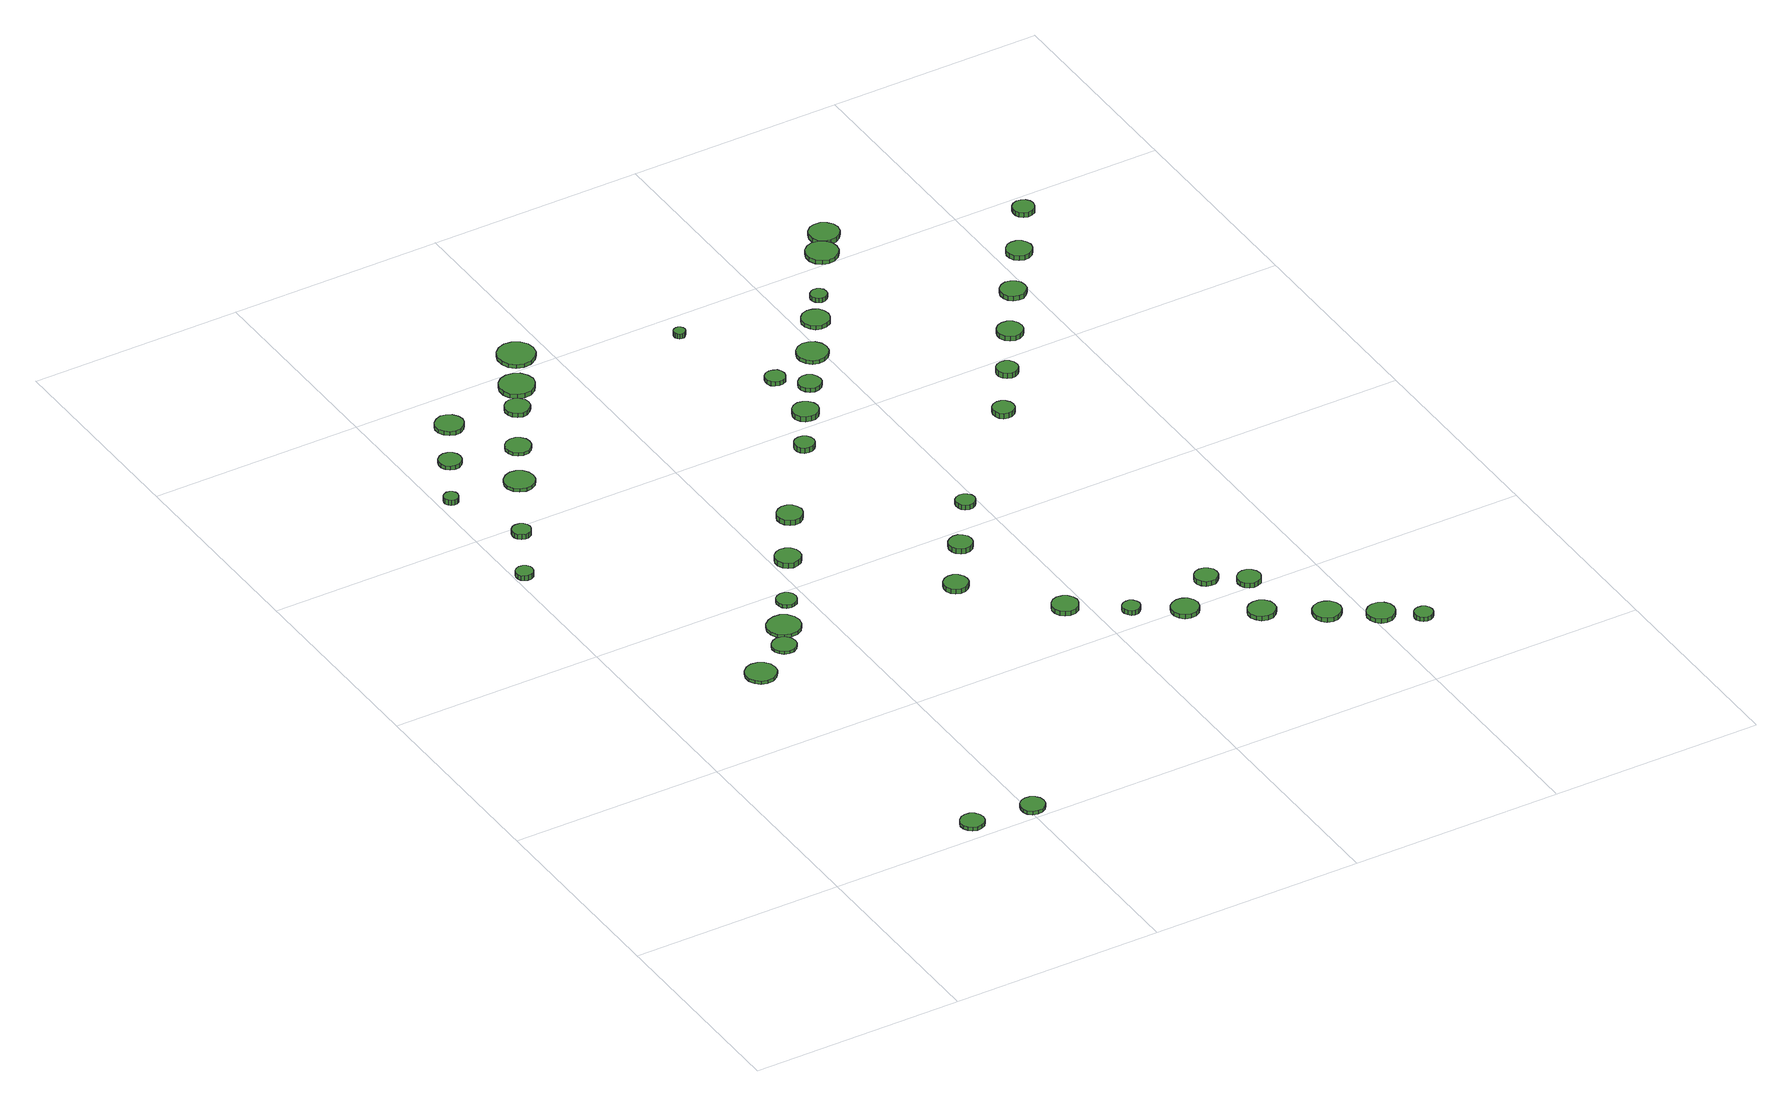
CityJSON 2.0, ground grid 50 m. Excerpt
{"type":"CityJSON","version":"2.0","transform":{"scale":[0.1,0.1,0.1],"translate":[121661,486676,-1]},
"CityObjects":{
"tree1":{"type":"SolitaryVegetationObject","attributes":{"function":"something"},"geometry":[{"type":"MultiSurface","lod":"1","boundaries":[[[0,1,2,3,4,5,6,7,8,9,10,11,12,13,14]],[[15,16,17,18,19,20,21,22,23,24,25,26,27,28,29]],[[0,29,28,1]],[[1,28,27,2]],[[2,27,26,3]],[[3,26,25,4]],[[4,25,24,5]],[[5,24,23,6]],[[6,23,22,7]],[[7,22,21,8]],[[8,21,20,9]],[[9,20,19,10]],[[10,19,18,11]],[[11,18,17,12]],[[12,17,16,13]],[[13,16,15,14]],[[14,15,29,0]]]}]},
"tree2":{"type":"SolitaryVegetationObject","attributes":{"function":"something"},"geometry":[{"type":"MultiSurface","lod":"1","boundaries":[[[30,31,32,33,34,35,36,37,38,39,40,41,42,43,44]],[[45,46,47,48,49,50,51,52,53,54,55,56,57,58,59]],[[30,59,58,31]],[[31,58,57,32]],[[32,57,56,33]],[[33,56,55,34]],[[34,55,54,35]],[[35,54,53,36]],[[36,53,52,37]],[[37,52,51,38]],[[38,51,50,39]],[[39,50,49,40]],[[40,49,48,41]],[[41,48,47,42]],[[42,47,46,43]],[[43,46,45,44]],[[44,45,59,30]]]}]},
"tree3":{"type":"SolitaryVegetationObject","attributes":{"function":"something"},"geometry":[{"type":"MultiSurface","lod":"1","boundaries":[[[60,61,62,63,64,65,66,67,68,69,70,71,72,73,74]],[[75,76,77,78,79,80,81,82,83,84,85,86,87,88,89]],[[60,89,88,61]],[[61,88,87,62]],[[62,87,86,63]],[[63,86,85,64]],[[64,85,84,65]],[[65,84,83,66]],[[66,83,82,67]],[[67,82,81,68]],[[68,81,80,69]],[[69,80,79,70]],[[70,79,78,71]],[[71,78,77,72]],[[72,77,76,73]],[[73,76,75,74]],[[74,75,89,60]]]}]},
"tree4":{"type":"SolitaryVegetationObject","attributes":{"function":"something"},"geometry":[{"type":"MultiSurface","lod":"1","boundaries":[[[90,91,92,93,94,95,96,97,98,99,100,101,102,103,104]],[[105,106,107,108,109,110,111,112,113,114,115,116,117,118,119]],[[90,119,118,91]],[[91,118,117,92]],[[92,117,116,93]],[[93,116,115,94]],[[94,115,114,95]],[[95,114,113,96]],[[96,113,112,97]],[[97,112,111,98]],[[98,111,110,99]],[[99,110,109,100]],[[100,109,108,101]],[[101,108,107,102]],[[102,107,106,103]],[[103,106,105,104]],[[104,105,119,90]]]}]},
"tree5":{"type":"SolitaryVegetationObject","attributes":{"function":"something"},"geometry":[{"type":"MultiSurface","lod":"1","boundaries":[[[120,121,122,123,124,125,126,127,128,129,130,131,132,133,134]],[[135,136,137,138,139,140,141,142,143,144,145,146,147,148,149]],[[120,149,148,121]],[[121,148,147,122]],[[122,147,146,123]],[[123,146,145,124]],[[124,145,144,125]],[[125,144,143,126]],[[126,143,142,127]],[[127,142,141,128]],[[128,141,140,129]],[[129,140,139,130]],[[130,139,138,131]],[[131,138,137,132]],[[132,137,136,133]],[[133,136,135,134]],[[134,135,149,120]]]}]},
"tree6":{"type":"SolitaryVegetationObject","attributes":{"function":"something"},"geometry":[{"type":"MultiSurface","lod":"1","boundaries":[[[150,151,152,153,154,155,156,157,158,159,160,161,162,163,164]],[[165,166,167,168,169,170,171,172,173,174,175,176,177,178,179]],[[150,179,178,151]],[[151,178,177,152]],[[152,177,176,153]],[[153,176,175,154]],[[154,175,174,155]],[[155,174,173,156]],[[156,173,172,157]],[[157,172,171,158]],[[158,171,170,159]],[[159,170,169,160]],[[160,169,168,161]],[[161,168,167,162]],[[162,167,166,163]],[[163,166,165,164]],[[164,165,179,150]]]}]},
"tree7":{"type":"SolitaryVegetationObject","attributes":{"function":"something"},"geometry":[{"type":"MultiSurface","lod":"1","boundaries":[[[180,181,182,183,184,185,186,187,188,189,190,191,192,193,194]],[[195,196,197,198,199,200,201,202,203,204,205,206,207,208,209]],[[180,209,208,181]],[[181,208,207,182]],[[182,207,206,183]],[[183,206,205,184]],[[184,205,204,185]],[[185,204,203,186]],[[186,203,202,187]],[[187,202,201,188]],[[188,201,200,189]],[[189,200,199,190]],[[190,199,198,191]],[[191,198,197,192]],[[192,197,196,193]],[[193,196,195,194]],[[194,195,209,180]]]}]},
"tree8":{"type":"SolitaryVegetationObject","attributes":{"function":"something"},"geometry":[{"type":"MultiSurface","lod":"1","boundaries":[[[210,211,212,213,214,215,216,217,218,219,220,221,222,223,224]],[[225,226,227,228,229,230,231,232,233,234,235,236,237,238,239]],[[210,239,238,211]],[[211,238,237,212]],[[212,237,236,213]],[[213,236,235,214]],[[214,235,234,215]],[[215,234,233,216]],[[216,233,232,217]],[[217,232,231,218]],[[218,231,230,219]],[[219,230,229,220]],[[220,229,228,221]],[[221,228,227,222]],[[222,227,226,223]],[[223,226,225,224]],[[224,225,239,210]]]}]},
"tree9":{"type":"SolitaryVegetationObject","attributes":{"function":"something"},"geometry":[{"type":"MultiSurface","lod":"1","boundaries":[[[240,241,242,243,244,245,246,247,248,249,250,251,252,253,254]],[[255,256,257,258,259,260,261,262,263,264,265,266,267,268,269]],[[240,269,268,241]],[[241,268,267,242]],[[242,267,266,243]],[[243,266,265,244]],[[244,265,264,245]],[[245,264,263,246]],[[246,263,262,247]],[[247,262,261,248]],[[248,261,260,249]],[[249,260,259,250]],[[250,259,258,251]],[[251,258,257,252]],[[252,257,256,253]],[[253,256,255,254]],[[254,255,269,240]]]}]},
"tree10":{"type":"SolitaryVegetationObject","attributes":{"function":"something"},"geometry":[{"type":"MultiSurface","lod":"1","boundaries":[[[270,271,272,273,274,275,276,277,278,279,280,281,282,283,284]],[[285,286,287,288,289,290,291,292,293,294,295,296,297,298,299]],[[270,299,298,271]],[[271,298,297,272]],[[272,297,296,273]],[[273,296,295,274]],[[274,295,294,275]],[[275,294,293,276]],[[276,293,292,277]],[[277,292,291,278]],[[278,291,290,279]],[[279,290,289,280]],[[280,289,288,281]],[[281,288,287,282]],[[282,287,286,283]],[[283,286,285,284]],[[284,285,299,270]]]}]},
"tree11":{"type":"SolitaryVegetationObject","attributes":{"function":"something"},"geometry":[{"type":"MultiSurface","lod":"1","boundaries":[[[300,301,302,303,304,305,306,307,308,309,310,311,312,313,314]],[[315,316,317,318,319,320,321,322,323,324,325,326,327,328,329]],[[300,329,328,301]],[[301,328,327,302]],[[302,327,326,303]],[[303,326,325,304]],[[304,325,324,305]],[[305,324,323,306]],[[306,323,322,307]],[[307,322,321,308]],[[308,321,320,309]],[[309,320,319,310]],[[310,319,318,311]],[[311,318,317,312]],[[312,317,316,313]],[[313,316,315,314]],[[314,315,329,300]]]}]},
"tree12":{"type":"SolitaryVegetationObject","attributes":{"function":"something"},"geometry":[{"type":"MultiSurface","lod":"1","boundaries":[[[330,331,332,333,334,335,336,337,338,339,340,341,342,343,344]],[[345,346,347,348,349,350,351,352,353,354,355,356,357,358,359]],[[330,359,358,331]],[[331,358,357,332]],[[332,357,356,333]],[[333,356,355,334]],[[334,355,354,335]],[[335,354,353,336]],[[336,353,352,337]],[[337,352,351,338]],[[338,351,350,339]],[[339,350,349,340]],[[340,349,348,341]],[[341,348,347,342]],[[342,347,346,343]],[[343,346,345,344]],[[344,345,359,330]]]}]},
"tree13":{"type":"SolitaryVegetationObject","attributes":{"function":"something"},"geometry":[{"type":"MultiSurface","lod":"1","boundaries":[[[360,361,362,363,364,365,366,367,368,369,370,371,372,373,374]],[[375,376,377,378,379,380,381,382,383,384,385,386,387,388,389]],[[360,389,388,361]],[[361,388,387,362]],[[362,387,386,363]],[[363,386,385,364]],[[364,385,384,365]],[[365,384,383,366]],[[366,383,382,367]],[[367,382,381,368]],[[368,381,380,369]],[[369,380,379,370]],[[370,379,378,371]],[[371,378,377,372]],[[372,377,376,373]],[[373,376,375,374]],[[374,375,389,360]]]}]},
"tree14":{"type":"SolitaryVegetationObject","attributes":{"function":"something"},"geometry":[{"type":"MultiSurface","lod":"1","boundaries":[[[390,391,392,393,394,395,396,397,398,399,400,401,402,403,404]],[[405,406,407,408,409,410,411,412,413,414,415,416,417,418,419]],[[390,419,418,391]],[[391,418,417,392]],[[392,417,416,393]],[[393,416,415,394]],[[394,415,414,395]],[[395,414,413,396]],[[396,413,412,397]],[[397,412,411,398]],[[398,411,410,399]],[[399,410,409,400]],[[400,409,408,401]],[[401,408,407,402]],[[402,407,406,403]],[[403,406,405,404]],[[404,405,419,390]]]}]},
"tree15":{"type":"SolitaryVegetationObject","attributes":{"function":"something"},"geometry":[{"type":"MultiSurface","lod":"1","boundaries":[[[420,421,422,423,424,425,426,427,428,429,430,431,432,433,434]],[[435,436,437,438,439,440,441,442,443,444,445,446,447,448,449]],[[420,449,448,421]],[[421,448,447,422]],[[422,447,446,423]],[[423,446,445,424]],[[424,445,444,425]],[[425,444,443,426]],[[426,443,442,427]],[[427,442,441,428]],[[428,441,440,429]],[[429,440,439,430]],[[430,439,438,431]],[[431,438,437,432]],[[432,437,436,433]],[[433,436,435,434]],[[434,435,449,420]]]}]},
"tree16":{"type":"SolitaryVegetationObject","attributes":{"function":"something"},"geometry":[{"type":"MultiSurface","lod":"1","boundaries":[[[450,451,452,453,454,455,456,457,458,459,460,461,462,463,464]],[[465,466,467,468,469,470,471,472,473,474,475,476,477,478,479]],[[450,479,478,451]],[[451,478,477,452]],[[452,477,476,453]],[[453,476,475,454]],[[454,475,474,455]],[[455,474,473,456]],[[456,473,472,457]],[[457,472,471,458]],[[458,471,470,459]],[[459,470,469,460]],[[460,469,468,461]],[[461,468,467,462]],[[462,467,466,463]],[[463,466,465,464]],[[464,465,479,450]]]}]},
"tree17":{"type":"SolitaryVegetationObject","attributes":{"function":"something"},"geometry":[{"type":"MultiSurface","lod":"1","boundaries":[[[480,481,482,483,484,485,486,487,488,489,490,491,492,493,494]],[[495,496,497,498,499,500,501,502,503,504,505,506,507,508,509]],[[480,509,508,481]],[[481,508,507,482]],[[482,507,506,483]],[[483,506,505,484]],[[484,505,504,485]],[[485,504,503,486]],[[486,503,502,487]],[[487,502,501,488]],[[488,501,500,489]],[[489,500,499,490]],[[490,499,498,491]],[[491,498,497,492]],[[492,497,496,493]],[[493,496,495,494]],[[494,495,509,480]]]}]},
"tree18":{"type":"SolitaryVegetationObject","attributes":{"function":"something"},"geometry":[{"type":"MultiSurface","lod":"1","boundaries":[[[510,511,512,513,514,515,516,517,518,519,520,521,522,523,524]],[[525,526,527,528,529,530,531,532,533,534,535,536,537,538,539]],[[510,539,538,511]],[[511,538,537,512]],[[512,537,536,513]],[[513,536,535,514]],[[514,535,534,515]],[[515,534,533,516]],[[516,533,532,517]],[[517,532,531,518]],[[518,531,530,519]],[[519,530,529,520]],[[520,529,528,521]],[[521,528,527,522]],[[522,527,526,523]],[[523,526,525,524]],[[524,525,539,510]]]}]},
"tree19":{"type":"SolitaryVegetationObject","attributes":{"function":"something"},"geometry":[{"type":"MultiSurface","lod":"1","boundaries":[[[540,541,542,543,544,545,546,547,548,549,550,551,552,553,554]],[[555,556,557,558,559,560,561,562,563,564,565,566,567,568,569]],[[540,569,568,541]],[[541,568,567,542]],[[542,567,566,543]],[[543,566,565,544]],[[544,565,564,545]],[[545,564,563,546]],[[546,563,562,547]],[[547,562,561,548]],[[548,561,560,549]],[[549,560,559,550]],[[550,559,558,551]],[[551,558,557,552]],[[552,557,556,553]],[[553,556,555,554]],[[554,555,569,540]]]}]},
"tree20":{"type":"SolitaryVegetationObject","attributes":{"function":"something"},"geometry":[{"type":"MultiSurface","lod":"1","boundaries":[[[570,571,572,573,574,575,576,577,578,579,580,581,582,583,584]],[[585,586,587,588,589,590,591,592,593,594,595,596,597,598,599]],[[570,599,598,571]],[[571,598,597,572]],[[572,597,596,573]],[[573,596,595,574]],[[574,595,594,575]],[[575,594,593,576]],[[576,593,592,577]],[[577,592,591,578]],[[578,591,590,579]],[[579,590,589,580]],[[580,589,588,581]],[[581,588,587,582]],[[582,587,586,583]],[[583,586,585,584]],[[584,585,599,570]]]}]},
"tree21":{"type":"SolitaryVegetationObject","attributes":{"function":"something"},"geometry":[{"type":"MultiSurface","lod":"1","boundaries":[[[600,601,602,603,604,605,606,607,608,609,610,611,612,613,614]],[[615,616,617,618,619,620,621,622,623,624,625,626,627,628,629]],[[600,629,628,601]],[[601,628,627,602]],[[602,627,626,603]],[[603,626,625,604]],[[604,625,624,605]],[[605,624,623,606]],[[606,623,622,607]],[[607,622,621,608]],[[608,621,620,609]],[[609,620,619,610]],[[610,619,618,611]],[[611,618,617,612]],[[612,617,616,613]],[[613,616,615,614]],[[614,615,629,600]]]}]},
"tree22":{"type":"SolitaryVegetationObject","attributes":{"function":"something"},"geometry":[{"type":"MultiSurface","lod":"1","boundaries":[[[630,631,632,633,634,635,636,637,638,639,640,641,642,643,644]],[[645,646,647,648,649,650,651,652,653,654,655,656,657,658,659]],[[630,659,658,631]],[[631,658,657,632]],[[632,657,656,633]],[[633,656,655,634]],[[634,655,654,635]],[[635,654,653,636]],[[636,653,652,637]],[[637,652,651,638]],[[638,651,650,639]],[[639,650,649,640]],[[640,649,648,641]],[[641,648,647,642]],[[642,647,646,643]],[[643,646,645,644]],[[644,645,659,630]]]}]},
"tree23":{"type":"SolitaryVegetationObject","attributes":{"function":"something"},"geometry":[{"type":"MultiSurface","lod":"1","boundaries":[[[660,661,662,663,664,665,666,667,668,669,670,671,672,673,674]],[[675,676,677,678,679,680,681,682,683,684,685,686,687,688,689]],[[660,689,688,661]],[[661,688,687,662]],[[662,687,686,663]],[[663,686,685,664]],[[664,685,684,665]],[[665,684,683,666]],[[666,683,682,667]],[[667,682,681,668]],[[668,681,680,669]],[[669,680,679,670]],[[670,679,678,671]],[[671,678,677,672]],[[672,677,676,673]],[[673,676,675,674]],[[674,675,689,660]]]}]},
"tree24":{"type":"SolitaryVegetationObject","attributes":{"function":"something"},"geometry":[{"type":"MultiSurface","lod":"1","boundaries":[[[690,691,692,693,694,695,696,697,698,699,700,701,702,703,704]],[[705,706,707,708,709,710,711,712,713,714,715,716,717,718,719]],[[690,719,718,691]],[[691,718,717,692]],[[692,717,716,693]],[[693,716,715,694]],[[694,715,714,695]],[[695,714,713,696]],[[696,713,712,697]],[[697,712,711,698]],[[698,711,710,699]],[[699,710,709,700]],[[700,709,708,701]],[[701,708,707,702]],[[702,707,706,703]],[[703,706,705,704]],[[704,705,719,690]]]}]},
"tree25":{"type":"SolitaryVegetationObject","attributes":{"function":"something"},"geometry":[{"type":"MultiSurface","lod":"1","boundaries":[[[720,721,722,723,724,725,726,727,728,729,730,731,732,733,734]],[[735,736,737,738,739,740,741,742,743,744,745,746,747,748,749]],[[720,749,748,721]],[[721,748,747,722]],[[722,747,746,723]],[[723,746,745,724]],[[724,745,744,725]],[[725,744,743,726]],[[726,743,742,727]],[[727,742,741,728]],[[728,741,740,729]],[[729,740,739,730]],[[730,739,738,731]],[[731,738,737,732]],[[732,737,736,733]],[[733,736,735,734]],[[734,735,749,720]]]}]},
"tree26":{"type":"SolitaryVegetationObject","attributes":{"function":"something"},"geometry":[{"type":"MultiSurface","lod":"1","boundaries":[[[750,751,752,753,754,755,756,757,758,759,760,761,762,763,764]],[[765,766,767,768,769,770,771,772,773,774,775,776,777,778,779]],[[750,779,778,751]],[[751,778,777,752]],[[752,777,776,753]],[[753,776,775,754]],[[754,775,774,755]],[[755,774,773,756]],[[756,773,772,757]],[[757,772,771,758]],[[758,771,770,759]],[[759,770,769,760]],[[760,769,768,761]],[[761,768,767,762]],[[762,767,766,763]],[[763,766,765,764]],[[764,765,779,750]]]}]},
"tree27":{"type":"SolitaryVegetationObject","attributes":{"function":"something"},"geometry":[{"type":"MultiSurface","lod":"1","boundaries":[[[780,781,782,783,784,785,786,787,788,789,790,791,792,793,794]],[[795,796,797,798,799,800,801,802,803,804,805,806,807,808,809]],[[780,809,808,781]],[[781,808,807,782]],[[782,807,806,783]],[[783,806,805,784]],[[784,805,804,785]],[[785,804,803,786]],[[786,803,802,787]],[[787,802,801,788]],[[788,801,800,789]],[[789,800,799,790]],[[790,799,798,791]],[[791,798,797,792]],[[792,797,796,793]],[[793,796,795,794]],[[794,795,809,780]]]}]},
"tree28":{"type":"SolitaryVegetationObject","attributes":{"function":"something"},"geometry":[{"type":"MultiSurface","lod":"1","boundaries":[[[810,811,812,813,814,815,816,817,818,819,820,821,822,823,824]],[[825,826,827,828,829,830,831,832,833,834,835,836,837,838,839]],[[810,839,838,811]],[[811,838,837,812]],[[812,837,836,813]],[[813,836,835,814]],[[814,835,834,815]],[[815,834,833,816]],[[816,833,832,817]],[[817,832,831,818]],[[818,831,830,819]],[[819,830,829,820]],[[820,829,828,821]],[[821,828,827,822]],[[822,827,826,823]],[[823,826,825,824]],[[824,825,839,810]]]}]},
"tree29":{"type":"SolitaryVegetationObject","attributes":{"function":"something"},"geometry":[{"type":"MultiSurface","lod":"1","boundaries":[[[840,841,842,843,844,845,846,847,848,849,850,851,852,853,854]],[[855,856,857,858,859,860,861,862,863,864,865,866,867,868,869]],[[840,869,868,841]],[[841,868,867,842]],[[842,867,866,843]],[[843,866,865,844]],[[844,865,864,845]],[[845,864,863,846]],[[846,863,862,847]],[[847,862,861,848]],[[848,861,860,849]],[[849,860,859,850]],[[850,859,858,851]],[[851,858,857,852]],[[852,857,856,853]],[[853,856,855,854]],[[854,855,869,840]]]}]},
"tree30":{"type":"SolitaryVegetationObject","attributes":{"function":"something"},"geometry":[{"type":"MultiSurface","lod":"1","boundaries":[[[870,871,872,873,874,875,876,877,878,879,880,881,882,883,884]],[[885,886,887,888,889,890,891,892,893,894,895,896,897,898,899]],[[870,899,898,871]],[[871,898,897,872]],[[872,897,896,873]],[[873,896,895,874]],[[874,895,894,875]],[[875,894,893,876]],[[876,893,892,877]],[[877,892,891,878]],[[878,891,890,879]],[[879,890,889,880]],[[880,889,888,881]],[[881,888,887,882]],[[882,887,886,883]],[[883,886,885,884]],[[884,885,899,870]]]}]},
"tree31":{"type":"SolitaryVegetationObject","attributes":{"function":"something"},"geometry":[{"type":"MultiSurface","lod":"1","boundaries":[[[900,901,902,903,904,905,906,907,908,909,910,911,912,913,914]],[[915,916,917,918,919,920,921,922,923,924,925,926,927,928,929]],[[900,929,928,901]],[[901,928,927,902]],[[902,927,926,903]],[[903,926,925,904]],[[904,925,924,905]],[[905,924,923,906]],[[906,923,922,907]],[[907,922,921,908]],[[908,921,920,909]],[[909,920,919,910]],[[910,919,918,911]],[[911,918,917,912]],[[912,917,916,913]],[[913,916,915,914]],[[914,915,929,900]]]}]},
"tree32":{"type":"SolitaryVegetationObject","attributes":{"function":"something"},"geometry":[{"type":"MultiSurface","lod":"1","boundaries":[[[930,931,932,933,934,935,936,937,938,939,940,941,942,943,944]],[[945,946,947,948,949,950,951,952,953,954,955,956,957,958,959]],[[930,959,958,931]],[[931,958,957,932]],[[932,957,956,933]],[[933,956,955,934]],[[934,955,954,935]],[[935,954,953,936]],[[936,953,952,937]],[[937,952,951,938]],[[938,951,950,939]],[[939,950,949,940]],[[940,949,948,941]],[[941,948,947,942]],[[942,947,946,943]],[[943,946,945,944]],[[944,945,959,930]]]}]},
"tree33":{"type":"SolitaryVegetationObject","attributes":{"function":"something"},"geometry":[{"type":"MultiSurface","lod":"1","boundaries":[[[960,961,962,963,964,965,966,967,968,969,970,971,972,973,974]],[[975,976,977,978,979,980,981,982,983,984,985,986,987,988,989]],[[960,989,988,961]],[[961,988,987,962]],[[962,987,986,963]],[[963,986,985,964]],[[964,985,984,965]],[[965,984,983,966]],[[966,983,982,967]],[[967,982,981,968]],[[968,981,980,969]],[[969,980,979,970]],[[970,979,978,971]],[[971,978,977,972]],[[972,977,976,973]],[[973,976,975,974]],[[974,975,989,960]]]}]},
"tree34":{"type":"SolitaryVegetationObject","attributes":{"function":"something"},"geometry":[{"type":"MultiSurface","lod":"1","boundaries":[[[990,991,992,993,994,995,996,997,998,999,1000,1001,1002,1003,1004]],[[1005,1006,1007,1008,1009,1010,1011,1012,1013,1014,1015,1016,1017,1018,1019]],[[990,1019,1018,991]],[[991,1018,1017,992]],[[992,1017,1016,993]],[[993,1016,1015,994]],[[994,1015,1014,995]],[[995,1014,1013,996]],[[996,1013,1012,997]],[[997,1012,1011,998]],[[998,1011,1010,999]],[[999,1010,1009,1000]],[[1000,1009,1008,1001]],[[1001,1008,1007,1002]],[[1002,1007,1006,1003]],[[1003,1006,1005,1004]],[[1004,1005,1019,990]]]}]},
"tree35":{"type":"SolitaryVegetationObject","attributes":{"function":"something"},"geometry":[{"type":"MultiSurface","lod":"1","boundaries":[[[1020,1021,1022,1023,1024,1025,1026,1027,1028,1029,1030,1031,1032,1033,1034]],[[1035,1036,1037,1038,1039,1040,1041,1042,1043,1044,1045,1046,1047,1048,1049]],[[1020,1049,1048,1021]],[[1021,1048,1047,1022]],[[1022,1047,1046,1023]],[[1023,1046,1045,1024]],[[1024,1045,1044,1025]],[[1025,1044,1043,1026]],[[1026,1043,1042,1027]],[[1027,1042,1041,1028]],[[1028,1041,1040,1029]],[[1029,1040,1039,1030]],[[1030,1039,1038,1031]],[[1031,1038,1037,1032]],[[1032,1037,1036,1033]],[[1033,1036,1035,1034]],[[1034,1035,1049,1020]]]}]},
"tree36":{"type":"SolitaryVegetationObject","attributes":{"function":"something"},"geometry":[{"type":"MultiSurface","lod":"1","boundaries":[[[1050,1051,1052,1053,1054,1055,1056,1057,1058,1059,1060,1061,1062,1063,1064]],[[1065,1066,1067,1068,1069,1070,1071,1072,1073,1074,1075,1076,1077,1078,1079]],[[1050,1079,1078,1051]],[[1051,1078,1077,1052]],[[1052,1077,1076,1053]],[[1053,1076,1075,1054]],[[1054,1075,1074,1055]],[[1055,1074,1073,1056]],[[1056,1073,1072,1057]],[[1057,1072,1071,1058]],[[1058,1071,1070,1059]],[[1059,1070,1069,1060]],[[1060,1069,1068,1061]],[[1061,1068,1067,1062]],[[1062,1067,1066,1063]],[[1063,1066,1065,1064]],[[1064,1065,1079,1050]]]}]},
"tree37":{"type":"SolitaryVegetationObject","attributes":{"function":"something"},"geometry":[{"type":"MultiSurface","lod":"1","boundaries":[[[1080,1081,1082,1083,1084,1085,1086,1087,1088,1089,1090,1091,1092,1093,1094]],[[1095,1096,1097,1098,1099,1100,1101,1102,1103,1104,1105,1106,1107,1108,1109]],[[1080,1109,1108,1081]],[[1081,1108,1107,1082]],[[1082,1107,1106,1083]],[[1083,1106,1105,1084]],[[1084,1105,1104,1085]],[[1085,1104,1103,1086]],[[1086,1103,1102,1087]],[[1087,1102,1101,1088]],[[1088,1101,1100,1089]],[[1089,1100,1099,1090]],[[1090,1099,1098,1091]],[[1091,1098,1097,1092]],[[1092,1097,1096,1093]],[[1093,1096,1095,1094]],[[1094,1095,1109,1080]]]}]},
"tree38":{"type":"SolitaryVegetationObject","attributes":{"function":"something"},"geometry":[{"type":"MultiSurface","lod":"1","boundaries":[[[1110,1111,1112,1113,1114,1115,1116,1117,1118,1119,1120,1121,1122,1123,1124]],[[1125,1126,1127,1128,1129,1130,1131,1132,1133,1134,1135,1136,1137,1138,1139]],[[1110,1139,1138,1111]],[[1111,1138,1137,1112]],[[1112,1137,1136,1113]],[[1113,1136,1135,1114]],[[1114,1135,1134,1115]],[[1115,1134,1133,1116]],[[1116,1133,1132,1117]],[[1117,1132,1131,1118]],[[1118,1131,1130,1119]],[[1119,1130,1129,1120]],[[1120,1129,1128,1121]],[[1121,1128,1127,1122]],[[1122,1127,1126,1123]],[[1123,1126,1125,1124]],[[1124,1125,1139,1110]]]}]},
"tree39":{"type":"SolitaryVegetationObject","attributes":{"function":"something"},"geometry":[{"type":"MultiSurface","lod":"1","boundaries":[[[1140,1141,1142,1143,1144,1145,1146,1147,1148,1149,1150,1151,1152,1153,1154]],[[1155,1156,1157,1158,1159,1160,1161,1162,1163,1164,1165,1166,1167,1168,1169]],[[1140,1169,1168,1141]],[[1141,1168,1167,1142]],[[1142,1167,1166,1143]],[[1143,1166,1165,1144]],[[1144,1165,1164,1145]],[[1145,1164,1163,1146]],[[1146,1163,1162,1147]],[[1147,1162,1161,1148]],[[1148,1161,1160,1149]],[[1149,1160,1159,1150]],[[1150,1159,1158,1151]],[[1151,1158,1157,1152]],[[1152,1157,1156,1153]],[[1153,1156,1155,1154]],[[1154,1155,1169,1140]]]}]},
"tree40":{"type":"SolitaryVegetationObject","attributes":{"function":"something"},"geometry":[{"type":"MultiSurface","lod":"1","boundaries":[[[1170,1171,1172,1173,1174,1175,1176,1177,1178,1179,1180,1181,1182,1183,1184]],[[1185,1186,1187,1188,1189,1190,1191,1192,1193,1194,1195,1196,1197,1198,1199]],[[1170,1199,1198,1171]],[[1171,1198,1197,1172]],[[1172,1197,1196,1173]],[[1173,1196,1195,1174]],[[1174,1195,1194,1175]],[[1175,1194,1193,1176]],[[1176,1193,1192,1177]],[[1177,1192,1191,1178]],[[1178,1191,1190,1179]],[[1179,1190,1189,1180]],[[1180,1189,1188,1181]],[[1181,1188,1187,1182]],[[1182,1187,1186,1183]],[[1183,1186,1185,1184]],[[1184,1185,1199,1170]]]}]},
"tree41":{"type":"SolitaryVegetationObject","attributes":{"function":"something"},"geometry":[{"type":"MultiSurface","lod":"1","boundaries":[[[1200,1201,1202,1203,1204,1205,1206,1207,1208,1209,1210,1211,1212,1213,1214]],[[1215,1216,1217,1218,1219,1220,1221,1222,1223,1224,1225,1226,1227,1228,1229]],[[1200,1229,1228,1201]],[[1201,1228,1227,1202]],[[1202,1227,1226,1203]],[[1203,1226,1225,1204]],[[1204,1225,1224,1205]],[[1205,1224,1223,1206]],[[1206,1223,1222,1207]],[[1207,1222,1221,1208]],[[1208,1221,1220,1209]],[[1209,1220,1219,1210]],[[1210,1219,1218,1211]],[[1211,1218,1217,1212]],[[1212,1217,1216,1213]],[[1213,1216,1215,1214]],[[1214,1215,1229,1200]]]}]},
"tree42":{"type":"SolitaryVegetationObject","attributes":{"function":"something"},"geometry":[{"type":"MultiSurface","lod":"1","boundaries":[[[1230,1231,1232,1233,1234,1235,1236,1237,1238,1239,1240,1241,1242,1243,1244]],[[1245,1246,1247,1248,1249,1250,1251,1252,1253,1254,1255,1256,1257,1258,1259]],[[1230,1259,1258,1231]],[[1231,1258,1257,1232]],[[1232,1257,1256,1233]],[[1233,1256,1255,1234]],[[1234,1255,1254,1235]],[[1235,1254,1253,1236]],[[1236,1253,1252,1237]],[[1237,1252,1251,1238]],[[1238,1251,1250,1239]],[[1239,1250,1249,1240]],[[1240,1249,1248,1241]],[[1241,1248,1247,1242]],[[1242,1247,1246,1243]],[[1243,1246,1245,1244]],[[1244,1245,1259,1230]]]}]},
"tree43":{"type":"SolitaryVegetationObject","attributes":{"function":"something"},"geometry":[{"type":"MultiSurface","lod":"1","boundaries":[[[1260,1261,1262,1263,1264,1265,1266,1267,1268,1269,1270,1271,1272,1273,1274]],[[1275,1276,1277,1278,1279,1280,1281,1282,1283,1284,1285,1286,1287,1288,1289]],[[1260,1289,1288,1261]],[[1261,1288,1287,1262]],[[1262,1287,1286,1263]],[[1263,1286,1285,1264]],[[1264,1285,1284,1265]],[[1265,1284,1283,1266]],[[1266,1283,1282,1267]],[[1267,1282,1281,1268]],[[1268,1281,1280,1269]],[[1269,1280,1279,1270]],[[1270,1279,1278,1271]],[[1271,1278,1277,1272]],[[1272,1277,1276,1273]],[[1273,1276,1275,1274]],[[1274,1275,1289,1260]]]}]},
"tree44":{"type":"SolitaryVegetationObject","attributes":{"function":"something"},"geometry":[{"type":"MultiSurface","lod":"1","boundaries":[[[1290,1291,1292,1293,1294,1295,1296,1297,1298,1299,1300,1301,1302,1303,1304]],[[1305,1306,1307,1308,1309,1310,1311,1312,1313,1314,1315,1316,1317,1318,1319]],[[1290,1319,1318,1291]],[[1291,1318,1317,1292]],[[1292,1317,1316,1293]],[[1293,1316,1315,1294]],[[1294,1315,1314,1295]],[[1295,1314,1313,1296]],[[1296,1313,1312,1297]],[[1297,1312,1311,1298]],[[1298,1311,1310,1299]],[[1299,1310,1309,1300]],[[1300,1309,1308,1301]],[[1301,1308,1307,1302]],[[1302,1307,1306,1303]],[[1303,1306,1305,1304]],[[1304,1305,1319,1290]]]}]},
"tree45":{"type":"SolitaryVegetationObject","attributes":{"function":"something"},"geometry":[{"type":"MultiSurface","lod":"1","boundaries":[[[1320,1321,1322,1323,1324,1325,1326,1327,1328,1329,1330,1331,1332,1333,1334]],[[1335,1336,1337,1338,1339,1340,1341,1342,1343,1344,1345,1346,1347,1348,1349]],[[1320,1349,1348,1321]],[[1321,1348,1347,1322]],[[1322,1347,1346,1323]],[[1323,1346,1345,1324]],[[1324,1345,1344,1325]],[[1325,1344,1343,1326]],[[1326,1343,1342,1327]],[[1327,1342,1341,1328]],[[1328,1341,1340,1329]],[[1329,1340,1339,1330]],[[1330,1339,1338,1331]],[[1331,1338,1337,1332]],[[1332,1337,1336,1333]],[[1333,1336,1335,1334]],[[1334,1335,1349,1320]]]}]},
"tree46":{"type":"SolitaryVegetationObject","attributes":{"function":"something"},"geometry":[{"type":"MultiSurface","lod":"1","boundaries":[[[1350,1351,1352,1353,1354,1355,1356,1357,1358,1359,1360,1361,1362,1363,1364]],[[1365,1366,1367,1368,1369,1370,1371,1372,1373,1374,1375,1376,1377,1378,1379]],[[1350,1379,1378,1351]],[[1351,1378,1377,1352]],[[1352,1377,1376,1353]],[[1353,1376,1375,1354]],[[1354,1375,1374,1355]],[[1355,1374,1373,1356]],[[1356,1373,1372,1357]],[[1357,1372,1371,1358]],[[1358,1371,1370,1359]],[[1359,1370,1369,1360]],[[1360,1369,1368,1361]],[[1361,1368,1367,1362]],[[1362,1367,1366,1363]],[[1363,1366,1365,1364]],[[1364,1365,1379,1350]]]}]}
},
"vertices":[
[396,49,17],[394,60,17],[387,69,17],[377,75,17],[366,76,17],[355,73,17],[347,65,17],[342,54,17],[342,43,17],[347,33,17],[355,25,17],[366,21,17],[377,23,17],[387,28,17],[394,38,17],[394,38,8],[387,28,8],[377,23,8],[366,21,8],[355,25,8],[347,33,8],[342,43,8],[342,54,8],[347,65,8],[355,73,8],[366,76,8],[377,75,8],[387,69,8],[394,60,8],[396,49,8],
[41,1334,23],[40,1342,23],[35,1349,23],[28,1353,23],[19,1354,23],[11,1351,23],[5,1346,23],[2,1338,23],[2,1330,23],[5,1322,23],[11,1317,23],[19,1314,23],[28,1315,23],[35,1319,23],[40,1326,23],[40,1326,11],[35,1319,11],[28,1315,11],[19,1314,11],[11,1317,11],[5,1322,11],[2,1330,11],[2,1338,11],[5,1346,11],[11,1351,11],[19,1354,11],[28,1353,11],[35,1349,11],[40,1342,11],[41,1334,11],
[302,757,17],[299,772,17],[290,784,17],[277,791,17],[262,793,17],[248,788,17],[237,778,17],[231,765,17],[231,750,17],[237,736,17],[248,726,17],[262,722,17],[277,723,17],[290,731,17],[299,743,17],[299,743,9],[290,731,9],[277,723,9],[262,722,9],[248,726,9],[237,736,9],[231,750,9],[231,765,9],[237,778,9],[248,788,9],[262,793,9],[277,791,9],[290,784,9],[299,772,9],[302,757,9],
[539,34,17],[537,46,17],[530,55,17],[520,61,17],[508,62,17],[497,59,17],[488,51,17],[484,40,17],[484,29,17],[488,18,17],[497,10,17],[508,7,17],[520,8,17],[530,14,17],[537,23,17],[537,23,8],[530,14,8],[520,8,8],[508,7,8],[497,10,8],[488,18,8],[484,29,8],[484,40,8],[488,51,8],[497,59,8],[508,62,8],[520,61,8],[530,55,8],[537,46,8],[539,34,8],
[49,1658,20],[48,1665,20],[44,1670,20],[38,1674,20],[31,1675,20],[24,1672,20],[19,1668,20],[16,1661,20],[16,1654,20],[19,1648,20],[24,1643,20],[31,1641,20],[38,1642,20],[44,1645,20],[48,1651,20],[48,1651,7],[44,1645,7],[38,1642,7],[31,1641,7],[24,1643,7],[19,1648,7],[16,1654,7],[16,1661,7],[19,1668,7],[24,1672,7],[31,1675,7],[38,1674,7],[44,1670,7],[48,1665,7],[49,1658,7],
[116,1468,25],[114,1477,25],[109,1484,25],[101,1488,25],[92,1489,25],[84,1487,25],[77,1481,25],[74,1473,25],[74,1464,25],[77,1456,25],[84,1450,25],[92,1447,25],[101,1448,25],[109,1452,25],[114,1460,25],[114,1460,12],[109,1452,12],[101,1448,12],[92,1447,12],[84,1450,12],[77,1456,12],[74,1464,12],[74,1473,12],[77,1481,12],[84,1487,12],[92,1489,12],[101,1488,12],[109,1484,12],[114,1477,12],[116,1468,12],
[391,822,15],[389,833,15],[382,843,15],[372,849,15],[360,850,15],[349,846,15],[341,839,15],[336,828,15],[336,816,15],[341,806,15],[349,798,15],[360,794,15],[372,795,15],[382,801,15],[389,811,15],[389,811,8],[382,801,8],[372,795,8],[360,794,8],[349,798,8],[341,806,8],[336,816,8],[336,828,8],[341,839,8],[349,846,8],[360,850,8],[372,849,8],[382,843,8],[389,833,8],[391,822,8],
[129,1780,17],[127,1790,17],[121,1799,17],[111,1804,17],[101,1806,17],[90,1802,17],[82,1795,17],[78,1785,17],[78,1774,17],[82,1764,17],[90,1757,17],[101,1754,17],[111,1755,17],[121,1760,17],[127,1769,17],[127,1769,7],[121,1760,7],[111,1755,7],[101,1754,7],[90,1757,7],[82,1764,7],[78,1774,7],[78,1785,7],[82,1795,7],[90,1802,7],[101,1806,7],[111,1804,7],[121,1799,7],[127,1790,7],[129,1780,7],
[438,883,16],[434,899,16],[425,912,16],[411,920,16],[395,921,16],[380,916,16],[368,906,16],[361,891,16],[361,875,16],[368,860,16],[380,850,16],[395,845,16],[411,846,16],[425,854,16],[434,867,16],[434,867,8],[425,854,8],[411,846,8],[395,845,8],[380,850,8],[368,860,8],[361,875,8],[361,891,8],[368,906,8],[380,916,8],[395,921,8],[411,920,8],[425,912,8],[434,899,8],[438,883,8],
[227,1639,16],[224,1653,16],[216,1665,16],[203,1672,16],[189,1674,16],[175,1669,16],[164,1659,16],[158,1646,16],[158,1632,16],[164,1618,16],[175,1609,16],[189,1604,16],[203,1606,16],[216,1613,16],[224,1625,16],[224,1625,8],[216,1613,8],[203,1606,8],[189,1604,8],[175,1609,8],[164,1618,8],[158,1632,8],[158,1646,8],[164,1659,8],[175,1669,8],[189,1674,8],[203,1672,8],[216,1665,8],[224,1653,8],[227,1639,8],
[205,1897,16],[202,1910,16],[194,1921,16],[182,1928,16],[169,1930,16],[156,1925,16],[146,1916,16],[140,1904,16],[140,1890,16],[146,1878,16],[156,1869,16],[169,1865,16],[182,1866,16],[194,1873,16],[202,1884,16],[202,1884,6],[194,1873,6],[182,1866,6],[169,1865,6],[156,1869,6],[146,1878,6],[140,1890,6],[140,1904,6],[146,1916,6],[156,1925,6],[169,1930,6],[182,1928,6],[194,1921,6],[202,1910,6],[205,1897,6],
[477,963,17],[475,972,17],[470,980,17],[461,985,17],[452,986,17],[442,983,17],[435,977,17],[431,968,17],[431,958,17],[435,949,17],[442,942,17],[452,939,17],[461,940,17],[470,945,17],[475,953,17],[475,953,8],[470,945,8],[461,940,8],[452,939,8],[442,942,8],[435,949,8],[431,958,8],[431,968,8],[435,977,8],[442,983,8],[452,986,8],[461,985,8],[470,980,8],[475,972,8],[477,963,8],
[286,1752,15],[284,1764,15],[277,1774,15],[266,1780,15],[254,1781,15],[242,1777,15],[233,1769,15],[228,1758,15],[228,1746,15],[233,1735,15],[242,1727,15],[254,1723,15],[266,1724,15],[277,1730,15],[284,1740,15],[284,1740,7],[277,1730,7],[266,1724,7],[254,1723,7],[242,1727,7],[233,1735,7],[228,1746,7],[228,1758,7],[233,1769,7],[242,1777,7],[254,1781,7],[266,1780,7],[277,1774,7],[284,1764,7],[286,1752,7],
[565,1094,21],[563,1105,21],[556,1115,21],[545,1121,21],[533,1123,21],[521,1119,21],[512,1111,21],[507,1100,21],[507,1087,21],[512,1076,21],[521,1068,21],[533,1064,21],[545,1066,21],[556,1072,21],[563,1082,21],[563,1082,8],[556,1072,8],[545,1066,8],[533,1064,8],[521,1068,8],[512,1076,8],[507,1087,8],[507,1100,8],[512,1111,8],[521,1119,8],[533,1123,8],[545,1121,8],[556,1115,8],[563,1105,8],[565,1094,8],
[359,1877,16],[357,1889,16],[349,1899,16],[339,1905,16],[327,1906,16],[316,1902,16],[307,1894,16],[302,1883,16],[302,1871,16],[307,1860,16],[316,1852,16],[327,1848,16],[339,1850,16],[349,1856,16],[357,1865,16],[357,1865,6],[349,1856,6],[339,1850,6],[327,1848,6],[316,1852,6],[307,1860,6],[302,1871,6],[302,1883,6],[307,1894,6],[316,1902,6],[327,1906,6],[339,1905,6],[349,1899,6],[357,1889,6],[359,1877,6],
[412,1947,17],[408,1963,17],[398,1977,17],[384,1985,17],[367,1987,17],[351,1982,17],[339,1971,17],[332,1955,17],[332,1939,17],[339,1923,17],[351,1912,17],[367,1907,17],[384,1909,17],[398,1917,17],[408,1931,17],[408,1931,6],[398,1917,6],[384,1909,6],[367,1907,6],[351,1912,6],[339,1923,6],[332,1939,6],[332,1955,6],[339,1971,6],[351,1982,6],[367,1987,6],[384,1985,6],[398,1977,6],[408,1963,6],[412,1947,6],
[646,1220,28],[643,1232,28],[636,1242,28],[626,1248,28],[613,1249,28],[602,1245,28],[593,1237,28],[588,1226,28],[588,1214,28],[593,1203,28],[602,1194,28],[613,1191,28],[626,1192,28],[636,1198,28],[643,1208,28],[643,1208,15],[636,1198,15],[626,1192,15],[613,1191,15],[602,1194,15],[593,1203,15],[588,1214,15],[588,1226,15],[593,1237,15],[602,1245,15],[613,1249,15],[626,1248,15],[636,1242,15],[643,1232,15],[646,1220,15],
[823,826,19],[821,837,19],[814,847,19],[804,853,19],[792,854,19],[781,850,19],[772,842,19],[768,832,19],[768,820,19],[772,809,19],[781,802,19],[792,798,19],[804,799,19],[814,805,19],[821,814,19],[821,814,7],[814,805,7],[804,799,7],[792,798,7],[781,802,7],[772,809,7],[768,820,7],[768,832,7],[772,842,7],[781,850,7],[792,854,7],[804,853,7],[814,847,7],[821,837,7],[823,826,7],
[473,2048,15],[470,2065,15],[459,2080,15],[443,2089,15],[425,2091,15],[408,2085,15],[395,2073,15],[388,2057,15],[388,2039,15],[395,2022,15],[408,2010,15],[425,2005,15],[443,2007,15],[459,2016,15],[470,2030,15],[470,2030,6],[459,2016,6],[443,2007,6],[425,2005,6],[408,2010,6],[395,2022,6],[388,2039,6],[388,2057,6],[395,2073,6],[408,2085,6],[425,2091,6],[443,2089,6],[459,2080,6],[470,2065,6],[473,2048,6],
[985,637,19],[982,649,19],[975,659,19],[964,665,19],[951,667,19],[939,663,19],[930,654,19],[925,643,19],[925,631,19],[930,619,19],[939,611,19],[951,607,19],[964,608,19],[975,614,19],[982,625,19],[982,625,7],[975,614,7],[964,608,7],[951,607,7],[939,611,7],[930,619,7],[925,631,7],[925,643,7],[930,654,7],[939,663,7],[951,667,7],[964,665,7],[975,659,7],[982,649,7],[985,637,7],
[907,948,20],[905,959,20],[898,968,20],[889,974,20],[877,975,20],[867,971,20],[858,964,20],[854,953,20],[854,942,20],[858,932,20],[867,924,20],[877,921,20],[889,922,20],[898,927,20],[905,937,20],[905,937,7],[898,927,7],[889,922,7],[877,921,7],[867,924,7],[858,932,7],[854,942,7],[854,953,7],[858,964,7],[867,971,7],[877,975,7],[889,974,7],[898,968,7],[905,959,7],[907,948,7],
[801,1427,30],[799,1436,30],[794,1444,30],[785,1449,30],[776,1450,30],[766,1447,30],[759,1441,30],[755,1432,30],[755,1422,30],[759,1413,30],[766,1407,30],[776,1404,30],[785,1405,30],[794,1410,30],[799,1417,30],[799,1417,17],[794,1410,17],[785,1405,17],[776,1404,17],[766,1407,17],[759,1413,17],[755,1422,17],[755,1432,17],[759,1441,17],[766,1447,17],[776,1450,17],[785,1449,17],[794,1444,17],[799,1436,17],[801,1427,17],
[1093,557,19],[1091,565,19],[1086,572,19],[1079,577,19],[1070,577,19],[1062,575,19],[1056,569,19],[1052,561,19],[1052,553,19],[1056,545,19],[1062,539,19],[1070,536,19],[1079,537,19],[1086,542,19],[1091,549,19],[1091,549,8],[1086,542,8],[1079,537,8],[1070,536,8],[1062,539,8],[1056,545,8],[1052,553,8],[1052,561,8],[1056,569,8],[1062,575,8],[1070,577,8],[1079,577,8],[1086,572,8],[1091,565,8],[1093,557,8],
[991,1074,23],[989,1083,23],[983,1090,23],[975,1095,23],[966,1096,23],[957,1093,23],[950,1087,23],[947,1079,23],[947,1069,23],[950,1061,23],[957,1055,23],[966,1052,23],[975,1053,23],[983,1057,23],[989,1065,23],[989,1065,11],[983,1057,11],[975,1053,11],[966,1052,11],[957,1055,11],[950,1061,11],[947,1069,11],[947,1079,11],[950,1087,11],[957,1093,11],[966,1096,11],[975,1095,11],[983,1090,11],[989,1083,11],[991,1074,11],
[880,1542,21],[877,1554,21],[870,1564,21],[859,1570,21],[847,1572,21],[835,1568,21],[826,1560,21],[821,1548,21],[821,1536,21],[826,1525,21],[835,1516,21],[847,1513,21],[859,1514,21],[870,1520,21],[877,1530,21],[877,1530,8],[870,1520,8],[859,1514,8],[847,1513,8],[835,1516,8],[826,1525,8],[821,1536,8],[821,1548,8],[826,1560,8],[835,1568,8],[847,1572,8],[859,1570,8],[870,1564,8],[877,1554,8],[880,1542,8],
[1201,495,19],[1198,508,19],[1191,519,19],[1179,525,19],[1166,526,19],[1154,522,19],[1144,514,19],[1139,502,19],[1139,489,19],[1144,477,19],[1154,468,19],[1166,464,19],[1179,465,19],[1191,472,19],[1198,482,19],[1198,482,8],[1191,472,8],[1179,465,8],[1166,464,8],[1154,468,8],[1144,477,8],[1139,489,8],[1139,502,8],[1144,514,8],[1154,522,8],[1166,526,8],[1179,525,8],[1191,519,8],[1198,508,8],[1201,495,8],
[783,1932,21],[782,1938,21],[778,1942,21],[773,1945,21],[768,1946,21],[762,1944,21],[758,1940,21],[756,1935,21],[756,1929,21],[758,1924,21],[762,1920,21],[768,1919,21],[773,1919,21],[778,1922,21],[782,1927,21],[782,1927,9],[778,1922,9],[773,1919,9],[768,1919,9],[762,1920,9],[758,1924,9],[756,1929,9],[756,1935,9],[758,1940,9],[762,1944,9],[768,1946,9],[773,1945,9],[778,1942,9],[782,1938,9],[783,1932,9],
[883,1686,18],[881,1695,18],[876,1703,18],[867,1707,18],[858,1708,18],[849,1706,18],[841,1699,18],[838,1690,18],[838,1681,18],[841,1672,18],[849,1666,18],[858,1663,18],[867,1664,18],[876,1668,18],[881,1676,18],[881,1676,7],[876,1668,7],[867,1664,7],[858,1663,7],[849,1666,7],[841,1672,7],[838,1681,7],[838,1690,7],[841,1699,7],[849,1706,7],[858,1708,7],[867,1707,7],[876,1703,7],[881,1695,7],[883,1686,7],
[940,1631,17],[938,1641,17],[932,1650,17],[922,1656,17],[911,1657,17],[901,1653,17],[893,1646,17],[888,1636,17],[888,1625,17],[893,1615,17],[901,1608,17],[911,1604,17],[922,1606,17],[932,1611,17],[938,1620,17],[938,1620,7],[932,1611,7],[922,1606,7],[911,1604,7],[901,1608,7],[893,1615,7],[888,1625,7],[888,1636,7],[893,1646,7],[901,1653,7],[911,1657,7],[922,1656,7],[932,1650,7],[938,1641,7],[940,1631,7],
[1338,404,19],[1336,417,19],[1328,427,19],[1317,434,19],[1304,435,19],[1291,431,19],[1282,423,19],[1276,411,19],[1276,398,19],[1282,386,19],[1291,377,19],[1304,373,19],[1317,374,19],[1328,381,19],[1336,391,19],[1336,391,8],[1328,381,8],[1317,374,8],[1304,373,8],[1291,377,8],[1282,386,8],[1276,398,8],[1276,411,8],[1282,423,8],[1291,431,8],[1304,435,8],[1317,434,8],[1328,427,8],[1336,417,8],[1338,404,8],
[1294,570,21],[1292,581,21],[1285,590,21],[1276,595,21],[1265,596,21],[1254,593,21],[1246,586,21],[1241,576,21],[1241,565,21],[1246,555,21],[1254,547,21],[1265,544,21],[1276,545,21],[1285,550,21],[1292,559,21],[1292,559,9],[1285,550,9],[1276,545,9],[1265,544,9],[1254,547,9],[1246,555,9],[1241,565,9],[1241,576,9],[1246,586,9],[1254,593,9],[1265,596,9],[1276,595,9],[1285,590,9],[1292,581,9],[1294,570,9],
[1014,1727,15],[1011,1742,15],[1002,1754,15],[989,1761,15],[974,1763,15],[960,1758,15],[949,1748,15],[943,1734,15],[943,1720,15],[949,1706,15],[960,1696,15],[974,1691,15],[989,1693,15],[1002,1700,15],[1011,1712,15],[1011,1712,6],[1002,1700,6],[989,1693,6],[974,1691,6],[960,1696,6],[949,1706,6],[943,1720,6],[943,1734,6],[949,1748,6],[960,1758,6],[974,1763,6],[989,1761,6],[1002,1754,6],[1011,1742,6],[1014,1727,6],
[1371,518,20],[1368,529,20],[1362,538,20],[1352,544,20],[1341,545,20],[1331,542,20],[1322,534,20],[1318,524,20],[1318,513,20],[1322,503,20],[1331,495,20],[1341,492,20],[1352,493,20],[1362,499,20],[1368,508,20],[1368,508,8],[1362,499,8],[1352,493,8],[1341,492,8],[1331,495,8],[1322,503,8],[1318,513,8],[1318,524,8],[1322,534,8],[1331,542,8],[1341,545,8],[1352,544,8],[1362,538,8],[1368,529,8],[1371,518,8],
[1457,328,19],[1454,341,19],[1446,352,19],[1434,358,19],[1421,360,19],[1408,356,19],[1398,347,19],[1393,334,19],[1393,321,19],[1398,309,19],[1408,300,19],[1421,295,19],[1434,297,19],[1446,304,19],[1454,314,19],[1454,314,8],[1446,304,8],[1434,297,8],[1421,295,8],[1408,300,8],[1398,309,8],[1393,321,8],[1393,334,8],[1398,347,8],[1408,356,8],[1421,360,8],[1434,358,8],[1446,352,8],[1454,341,8],[1457,328,8],
[1080,1830,16],[1077,1843,16],[1070,1854,16],[1058,1860,16],[1045,1862,16],[1032,1858,16],[1023,1849,16],[1017,1837,16],[1017,1823,16],[1023,1811,16],[1032,1802,16],[1045,1798,16],[1058,1800,16],[1070,1806,16],[1077,1817,16],[1077,1817,6],[1070,1806,6],[1058,1800,6],[1045,1798,6],[1032,1802,6],[1023,1811,6],[1017,1823,6],[1017,1837,6],[1023,1849,6],[1032,1858,6],[1045,1862,6],[1058,1860,6],[1070,1854,6],[1077,1843,6],[1080,1830,6],
[1553,265,19],[1551,278,19],[1543,288,19],[1531,295,19],[1518,296,19],[1505,292,19],[1496,283,19],[1490,271,19],[1490,258,19],[1496,246,19],[1505,237,19],[1518,233,19],[1531,234,19],[1543,241,19],[1551,252,19],[1551,252,8],[1543,241,8],[1531,234,8],[1518,233,8],[1505,237,8],[1496,246,8],[1490,258,8],[1490,271,8],[1496,283,8],[1505,292,8],[1518,296,8],[1531,295,8],[1543,288,8],[1551,278,8],[1553,265,8],
[1240,1326,24],[1238,1336,24],[1232,1344,24],[1223,1350,24],[1213,1351,24],[1203,1348,24],[1195,1341,24],[1191,1331,24],[1191,1321,24],[1195,1311,24],[1203,1304,24],[1213,1301,24],[1223,1302,24],[1232,1307,24],[1238,1316,24],[1238,1316,11],[1232,1307,11],[1223,1302,11],[1213,1301,11],[1203,1304,11],[1195,1311,11],[1191,1321,11],[1191,1331,11],[1195,1341,11],[1203,1348,11],[1213,1351,11],[1223,1350,11],[1232,1344,11],[1238,1336,11],[1240,1326,11],
[1619,214,19],[1617,223,19],[1612,230,19],[1604,234,19],[1595,235,19],[1587,233,19],[1580,227,19],[1576,218,19],[1576,210,19],[1580,202,19],[1587,196,19],[1595,193,19],[1604,194,19],[1612,198,19],[1617,205,19],[1617,205,8],[1612,198,8],[1604,194,8],[1595,193,8],[1587,196,8],[1580,202,8],[1576,210,8],[1576,218,8],[1580,227,8],[1587,233,8],[1595,235,8],[1604,234,8],[1612,230,8],[1617,223,8],[1619,214,8],
[1118,1902,17],[1117,1910,17],[1112,1916,17],[1105,1920,17],[1097,1921,17],[1090,1918,17],[1084,1913,17],[1081,1906,17],[1081,1898,17],[1084,1891,17],[1090,1886,17],[1097,1883,17],[1105,1884,17],[1112,1888,17],[1117,1894,17],[1117,1894,6],[1112,1888,6],[1105,1884,6],[1097,1883,6],[1090,1886,6],[1084,1891,6],[1081,1898,6],[1081,1906,6],[1084,1913,6],[1090,1918,6],[1097,1921,6],[1105,1920,6],[1112,1916,6],[1117,1910,6],[1118,1902,6],
[1326,1453,21],[1324,1463,21],[1318,1472,21],[1309,1477,21],[1299,1478,21],[1289,1475,21],[1281,1468,21],[1277,1459,21],[1277,1448,21],[1281,1439,21],[1289,1432,21],[1299,1429,21],[1309,1430,21],[1318,1435,21],[1324,1443,21],[1324,1443,8],[1318,1435,8],[1309,1430,8],[1299,1429,8],[1289,1432,8],[1281,1439,8],[1277,1448,8],[1277,1459,8],[1281,1468,8],[1289,1475,8],[1299,1478,8],[1309,1477,8],[1318,1472,8],[1324,1463,8],[1326,1453,8],
[1225,2036,16],[1222,2051,16],[1213,2063,16],[1199,2071,16],[1184,2073,16],[1170,2068,16],[1158,2058,16],[1152,2044,16],[1152,2028,16],[1158,2014,16],[1170,2004,16],[1184,1999,16],[1199,2001,16],[1213,2009,16],[1222,2021,16],[1222,2021,6],[1213,2009,6],[1199,2001,6],[1184,1999,6],[1170,2004,6],[1158,2014,6],[1152,2028,6],[1152,2044,6],[1158,2058,6],[1170,2068,6],[1184,2073,6],[1199,2071,6],[1213,2063,6],[1222,2051,6],[1225,2036,6],
[1410,1574,20],[1408,1586,20],[1401,1596,20],[1390,1602,20],[1378,1603,20],[1366,1600,20],[1357,1591,20],[1352,1580,20],[1352,1568,20],[1357,1557,20],[1366,1549,20],[1378,1545,20],[1390,1546,20],[1401,1552,20],[1408,1562,20],[1408,1562,8],[1401,1552,8],[1390,1546,8],[1378,1545,8],[1366,1549,8],[1357,1557,8],[1352,1568,8],[1352,1580,8],[1357,1591,8],[1366,1600,8],[1378,1603,8],[1390,1602,8],[1401,1596,8],[1408,1586,8],[1410,1574,8],
[1263,2094,17],[1260,2108,17],[1251,2119,17],[1239,2127,17],[1224,2128,17],[1211,2124,17],[1200,2114,17],[1194,2101,17],[1194,2086,17],[1200,2073,17],[1211,2064,17],[1224,2059,17],[1239,2061,17],[1251,2068,17],[1260,2080,17],[1260,2080,6],[1251,2068,6],[1239,2061,6],[1224,2059,6],[1211,2064,6],[1200,2073,6],[1194,2086,6],[1194,2101,6],[1200,2114,6],[1211,2124,6],[1224,2128,6],[1239,2127,6],[1251,2119,6],[1260,2108,6],[1263,2094,6],
[1494,1700,19],[1492,1712,19],[1485,1722,19],[1474,1728,19],[1462,1730,19],[1450,1726,19],[1441,1718,19],[1436,1706,19],[1436,1694,19],[1441,1683,19],[1450,1675,19],[1462,1671,19],[1474,1672,19],[1485,1679,19],[1492,1688,19],[1492,1688,7],[1485,1679,7],[1474,1672,7],[1462,1671,7],[1450,1675,7],[1441,1683,7],[1436,1694,7],[1436,1706,7],[1441,1718,7],[1450,1726,7],[1462,1730,7],[1474,1728,7],[1485,1722,7],[1492,1712,7],[1494,1700,7],
[1582,1821,20],[1579,1833,20],[1572,1843,20],[1561,1849,20],[1549,1850,20],[1538,1847,20],[1529,1838,20],[1524,1827,20],[1524,1815,20],[1529,1804,20],[1538,1796,20],[1549,1792,20],[1561,1793,20],[1572,1799,20],[1579,1809,20],[1579,1809,8],[1572,1799,8],[1561,1793,8],[1549,1792,8],[1538,1796,8],[1529,1804,8],[1524,1815,8],[1524,1827,8],[1529,1838,8],[1538,1847,8],[1549,1850,8],[1561,1849,8],[1572,1843,8],[1579,1833,8],[1582,1821,8],
[1666,1951,20],[1664,1961,20],[1658,1969,20],[1649,1974,20],[1638,1975,20],[1629,1972,20],[1621,1965,20],[1617,1956,20],[1617,1945,20],[1621,1936,20],[1629,1929,20],[1638,1926,20],[1649,1927,20],[1658,1932,20],[1664,1941,20],[1664,1941,8],[1658,1932,8],[1649,1927,8],[1638,1926,8],[1629,1929,8],[1621,1936,8],[1617,1945,8],[1617,1956,8],[1621,1965,8],[1629,1972,8],[1638,1975,8],[1649,1974,8],[1658,1969,8],[1664,1961,8],[1666,1951,8]
]}
